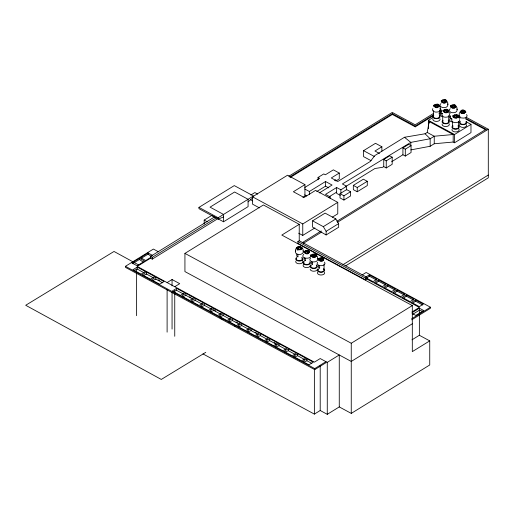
<?xml version="1.0" encoding="UTF-8"?>
<svg xmlns="http://www.w3.org/2000/svg" width="514" height="514" viewBox="0 0 514 514"><rect width="100%" height="100%" fill="white"/><g stroke="black" fill="none" stroke-linecap="round" stroke-linejoin="round"><path stroke-width="0.77" d="M295.338 251.558C295.177 255.355 302.695 255.497 303.401 252.014C303.793 245.094 295.28 244.548 295.338 251.558L295.711 250.98M297.959 248.346C297.902 249.643 300.472 249.688 300.716 248.5C299.791 246.572 297.715 249.065 296.565 247.819C296.34 250.594 302.483 250.524 302.007 247.716L300.651 248.294M303.98 251.642C308.638 258.812 312.923 246.386 303.98 251.642C304.988 252.849 307.668 250.305 308.085 252.528C307.552 253.46 305.335 253.415 305.367 252.168M311.034 255.278C315.699 262.442 319.978 250.016 311.034 255.278C312.049 256.486 314.729 253.942 315.146 256.165C314.613 257.09 312.396 257.045 312.428 255.799M318.32 259.056C322.985 266.226 327.264 253.8 318.32 259.056C319.335 260.264 322.008 257.72 322.432 259.943C321.899 260.874 319.682 260.829 319.714 259.583M433.707 105.447C438.365 112.617 442.65 100.191 433.707 105.447C434.703 106.674 437.375 104.13 437.793 106.353C437.26 107.278 435.043 107.233 435.075 105.987M441.211 100.937C445.876 108.101 450.155 95.681 441.211 100.937C442.213 102.157 444.886 99.613 445.304 101.836C444.771 102.768 442.554 102.723 442.586 101.47M442.972 110.568C447.636 117.738 451.915 105.312 442.972 110.568C443.974 111.789 446.647 109.251 447.064 111.474C446.531 112.399 444.314 112.354 444.347 111.108M450.482 106.057C455.141 113.221 459.426 100.802 450.482 106.057C451.478 107.278 454.158 104.734 454.569 106.957C454.035 107.882 451.819 107.837 451.851 106.591M452.834 115.965C457.499 123.135 461.778 110.709 452.834 115.965C453.836 117.186 456.509 114.641 456.927 116.864C456.393 117.796 454.177 117.751 454.209 116.505M461.713 111.988C461.662 113.286 464.226 113.331 464.47 112.142C463.551 110.214 461.476 112.714 460.345 111.454C457.833 114.795 458.938 118.426 463.21 118.091C465.054 118.336 468.46 116.517 466.545 114.487M465.832 112.187C461.174 105.023 456.888 117.449 465.832 112.187L464.431 112.354M318.044 179.772L318.044 177.465L323.781 173.918L325.375 174.779L333.361 169.851L339.266 173.045L331.279 177.972L337.814 181.5L370.331 161.441L374.815 155.569L404.473 137.27L425.072 133.768L427.23 132.439L429.177 121.542L453.187 134.52L453.187 142.037L454.543 142.776L470.978 132.631L470.978 124.356L466.159 121.754M211.768 215.424L204.186 220.095L204.186 224.091M299.636 247.742L299.951 246.604M307.044 251.564L307.359 250.427M314.105 255.195L314.42 254.057M321.391 258.979L321.706 257.842M436.752 105.383L437.086 104.233M444.257 100.872L444.597 99.722M446.024 110.504L446.358 109.353M453.528 105.993L453.862 104.843M455.879 115.901L456.22 114.75M463.39 111.384L463.724 110.234M299.977 247.819L300.639 246.752M307.385 251.635L308.047 250.575M314.446 255.272L315.108 254.212M321.732 259.05L322.394 257.989M437.093 105.46L437.78 104.381M444.597 100.943L445.285 99.87M446.364 110.581L447.045 109.501M453.868 106.064L454.556 104.991M456.22 115.971L456.907 114.898M463.731 111.461L464.418 110.388M317.466 262.217C315.088 266.997 327.399 266.747 324.54 262.082M432.833 108.621C431.182 110.831 434.754 112.348 436.572 112.091C440.652 112.502 441.584 108.184 439.149 105.344L437.767 105.935M442.098 113.742C439.721 118.522 452.031 118.271 449.172 113.607M451.96 119.139C449.827 123.488 460.371 123.996 459.477 119.563M435.808 107.407L436.116 106.951M443.319 102.89L443.627 102.44M445.079 112.521L445.387 112.071M452.59 108.011L452.898 107.561M454.941 117.918L455.25 117.468M462.446 113.408L462.754 112.958M298.673 249.772L299 249.309M306.081 253.595L306.415 253.132M313.142 257.231L313.469 256.769M320.428 261.009L320.755 260.547M248.082 201.867L252.875 197.768M366.97 277.99L369.27 276.121L369.27 274.932L377.109 279.166L373.08 281.653L366.546 278.125M375.638 283.458L378.516 281.113L378.516 279.931L386.355 284.165L382.326 286.651L374.488 282.417L378.516 279.931M384.89 288.45L387.768 286.112L387.768 284.929L395.6 289.164L391.572 291.644L383.74 287.41L387.768 284.929M394.135 293.449L397.014 291.104L397.014 289.922L404.852 294.156L400.824 296.642L392.985 292.408L397.014 289.922M403.381 298.441L406.259 296.103L406.259 294.92L414.098 299.154L410.069 301.641L402.231 297.407L406.259 294.92M412.633 303.44L415.505 301.101L415.505 299.913L423.343 304.147L419.315 306.633L411.483 302.399L415.505 299.913M440.961 103.61C438.082 105.447 441.886 108.12 444.077 107.58C448.157 107.985 449.095 103.667 446.653 100.834L445.278 101.419M450.225 108.73C447.347 110.568 451.151 113.241 453.348 112.701C457.428 113.106 458.359 108.788 455.924 105.955L454.549 106.539M303.742 254.302C299.122 258.947 313.257 259.93 310.199 254.668M310.803 257.938C307.925 259.776 311.728 262.448 313.925 261.902C317.999 262.313 318.943 257.996 316.476 255.169L315.121 255.747M437.62 105.743L438.84 104.959M445.13 101.232L446.351 100.448M446.891 110.863L448.112 110.08M454.395 106.347L455.616 105.563M456.753 116.26L457.974 115.477M464.258 111.744L465.478 110.96M300.504 248.101L301.705 247.33M307.912 251.924L309.113 251.153M314.973 255.554L316.174 254.783M322.259 259.339L323.46 258.568M218.148 219.048L198.957 208.678L198.957 207.386L234.275 185.599L253.473 195.969L218.148 217.756L218.148 219.048L223.532 217.011M314.748 369.637L314.748 368.583L325.96 361.663L325.96 362.717L314.748 369.637L125.442 267.364L125.442 266.31L153.397 249.065L158.492 251.815M139.455 258.304L131.892 262.969L137.142 265.796L144.697 261.138L139.455 258.304L139.455 259.454L143.535 262.397M152.671 255.458L148.083 252.978L140.489 257.668L145.732 260.495L150.795 257.373M132.528 263.733L139.455 259.454M141.119 258.426L148.083 254.134L148.083 252.978M202.953 353.902L314.375 414.104L320.209 410.506L327.27 414.323L339.266 406.921L339.266 354.968L327.27 362.37L320.209 358.554L314.375 362.152L137.199 266.432L150.518 258.208L150.518 256.435L214.723 216.824M250.851 195.05L254.867 192.57L257.668 194.086M150.518 258.208L152.24 259.14L152.24 257.366L216.445 217.756M137.238 267.074L132.933 269.728L141.087 274.135L145.398 271.482L137.238 267.074L137.238 269.073L144.036 272.748M259.454 207.9L252.535 204.161L252.535 196.817L287.538 175.216L304.93 184.61L304.93 196.065L302.887 197.325M152.24 259.14L217.807 218.688L223.532 221.785L248.082 206.634L248.082 199.291L234.602 192.005L210.053 207.155L223.532 214.434L223.532 221.785M288.804 176.251L392.266 112.418L415.171 124.786L433.379 113.549M289.684 177.054L392.343 113.716L415.241 126.091L433.456 114.853M290.365 177.388L392.343 114.474L392.343 113.716M146.548 272.105L142.243 274.759L150.403 279.166L154.708 276.513L146.548 272.105L146.548 274.103L153.345 277.778M412.312 323.775L351.255 361.445L184.931 271.585L184.931 253.389L263.412 204.97L299.232 224.322L299.232 240.745L297.889 241.574L297.889 243.353L365.422 279.834L366.765 279.006L366.765 277.232L299.232 240.745M304.93 184.61L293.378 191.741L304.037 197.498L315.59 190.373L337.769 202.355L337.769 213.811L332.385 217.133M155.858 277.136L151.553 279.789L159.713 284.197L164.017 281.543L155.858 277.136L155.858 279.134L162.662 282.809M371.063 160.676L363.578 156.635L363.578 150.666L375.496 143.31L381.876 146.753L381.876 151.232M304.808 187.469L319.637 178.319L318.044 177.465M309.364 194.421L309.364 191.491L325.542 181.513L332.076 185.04L319.271 192.943M381.876 146.753L374.95 151.026L379.493 153.48M392.343 114.474L415.241 126.842L433.456 115.605M428.368 128.628L428.368 120.353L432.974 117.513M438.885 113.864L440.858 112.65M167.108 282.584L172.061 279.526L179.701 283.657L174.747 286.716M316.81 191.523L325.542 186.139L325.542 181.513M334.543 180.581L335.854 179.778M335.854 181.012L339.266 178.904L339.266 173.045M453.187 134.52L434.246 136.229L430.16 138.748L410.802 142.384L342.375 183.967L346.622 186.261L340.885 189.801L336.638 187.507L325.497 194.382L330.097 196.868L330.097 198.333M383.74 166.607L383.74 159.507L389.683 155.845L392.182 157.194L392.182 164.294L386.239 167.962L383.74 166.607L382.615 167.301L374.892 168.528L345.768 186.498M402.918 154.772L402.918 147.897L408.675 144.344L411.059 145.629L411.059 152.51L405.302 156.063L402.918 154.772L391.668 161.717M176.604 288.341L172.299 291.001L180.459 295.409L184.764 292.749L176.604 288.341L176.604 290.346L183.402 294.014M458.019 115.965L459.362 115.136M386.239 167.962L386.239 160.856L392.182 157.194M405.302 156.063L405.302 149.182L411.059 145.629M329.429 196.579L336.638 192.133M458.096 117.263L459.432 116.44M328.844 197.646L330.097 196.868M458.764 117.61L460.101 116.781M353.33 185.387L363.379 179.193L367.292 181.301L367.292 185.567L357.243 191.761L353.33 189.653L353.33 185.387L357.243 187.501L367.292 181.301M340.03 193.682L346.642 189.602L350.548 191.716L350.548 195.975L343.937 200.055L340.03 197.941L340.03 193.682L343.937 195.795L350.548 191.716M185.914 293.372L181.609 296.032L189.769 300.439L194.074 297.779L185.914 293.372L185.914 295.377L192.711 299.045M299.232 224.322L281.813 235.071L412.312 305.579L412.312 351.621L429.736 340.878L419.36 335.276L411.99 339.818M298.673 233.195L302.765 235.406L302.765 223.956L337.769 202.355M410.802 149.908L430.16 146.272L434.246 143.753L453.187 142.037M312.583 220.847L325.099 213.124L335.835 218.925L338.649 223.596L338.649 227.239L326.133 234.962L312.583 227.149L312.583 220.847L323.319 226.648L326.133 231.319L326.133 234.962M454.543 142.776L454.543 134.495L470.978 124.356M195.23 298.403L190.925 301.063L199.079 305.47L203.383 302.81L195.23 298.403L195.23 300.407L202.028 304.076M302.765 235.406L314.883 227.933M323.319 226.648L335.835 218.925M302.155 242.724L321.224 230.959M336.888 221.296L486.045 129.271L465.684 118.271M204.54 303.433L200.235 306.093L208.395 310.501L212.7 307.841L204.54 303.433L204.54 305.438L211.338 309.107M303.331 243.347L321.758 231.981M337.454 222.292L488.3 129.226L466.217 117.295M326.133 231.319L338.649 223.596M213.85 308.464L209.545 311.124L217.705 315.532L222.009 312.872L213.85 308.464L213.85 310.469L220.647 314.138M223.166 313.495L218.861 316.155L227.015 320.563L231.319 317.903L223.166 313.495L223.166 315.5L229.964 319.168M232.476 318.526L228.171 321.186L236.331 325.593L240.636 322.933L232.476 318.526L232.476 320.53L239.273 324.199M241.786 323.557L237.481 326.217L245.641 330.624L249.945 327.964L241.786 323.557L241.786 325.561L248.583 329.23M342.915 264.723L488.3 175.03M345.646 265.834L488.3 177.825L488.3 129.226M251.102 328.587L246.791 331.247L254.95 335.655L259.255 332.995L251.102 328.587L251.102 330.592L257.899 334.267M260.412 333.618L256.107 336.278L264.26 340.686L268.571 338.026L260.412 333.618L260.412 335.623L267.209 339.298M362.132 274.958L366.141 272.484L430.424 307.211L430.424 308.265L411.675 319.83M365.91 277.007L369.27 274.932M365.422 279.834L365.422 278.061L366.765 277.232M269.721 338.649L265.417 341.309L273.577 345.716L277.881 343.056L269.721 338.649L269.721 340.654L276.519 344.329M279.038 343.68L274.727 346.34L282.886 350.747L287.191 348.087L279.038 343.68L279.038 345.684L285.835 349.359M288.348 348.717L284.043 351.37L292.196 355.778L296.501 353.118L288.348 348.717L288.348 350.715L295.145 354.39M297.657 353.748L293.353 356.401L301.512 360.809L305.817 358.149L297.657 353.748L297.657 355.746L304.455 359.421M306.967 358.778L302.662 361.432L308.953 364.831L313.257 362.171L306.967 358.778L306.967 360.777L311.863 363.417M339.266 406.921L351.255 413.397L351.255 343.249L412.312 305.579M411.99 311.972L419.36 307.423L366.765 279.006M412.144 312.692L419.405 308.214L423.709 310.54L415.787 315.429L412.099 313.431M412.806 314.26L419.405 310.186L422.996 311.465M411.675 318.776L430.424 307.211M351.255 413.397L429.736 364.979L429.736 340.878M205.786 352.328L161.287 379.441L25.7 305.277L114.018 251.462L138.607 264.909M297.985 249.624L298.66 249.239M305.393 253.447L306.068 253.061M312.454 257.077L313.129 256.692M319.74 260.861L320.415 260.476M442.631 102.742L443.286 102.363M435.12 107.253L435.776 106.88M451.896 107.863L452.558 107.484M444.392 112.373L445.047 112.001M461.758 113.253L462.414 112.881M454.254 117.77L454.909 117.398M447.039 111.056L448.414 110.465M464.405 111.936L465.787 111.345M456.901 116.453L458.276 115.862M308.066 252.117L309.422 251.539M322.406 259.531L323.762 258.953M133.646 270.589L137.238 269.073M142.963 275.62L146.548 274.103M152.272 280.65L155.858 279.134M173.732 291.554L176.604 290.346M182.329 296.886L185.914 295.377M191.638 301.917L195.23 300.407M200.955 306.948L204.54 305.438M210.265 311.979L213.85 310.469M219.574 317.009L223.166 315.5M228.891 322.04L232.476 320.53M238.2 327.071L241.786 325.561M247.51 332.102L251.102 330.592M257.54 336.831L260.412 335.623M266.136 342.163L269.721 340.654M275.446 347.194L279.038 345.684M284.756 352.225L288.348 350.715M294.072 357.256L297.657 355.746M303.382 362.286L306.967 360.777M297.156 250.087L298.133 249.836M445.304 101.836L446.705 101.676M437.793 106.353L439.194 106.186M454.569 106.957L455.969 106.796M447.064 111.474L448.465 111.307M456.927 116.864L458.327 116.704M300.677 248.712L302.059 248.558M308.085 252.528L309.467 252.38M315.146 256.165L316.528 256.011M322.432 259.943L323.814 259.795M296.919 249.052L298.133 248.949M304.327 252.869L305.541 252.772M311.388 256.505L312.602 256.409M318.674 260.283L319.888 260.187M441.565 102.164L442.76 102.08M434.054 106.681L435.249 106.597M450.836 107.285L452.024 107.201M443.325 111.801L444.52 111.711M460.692 112.682L461.887 112.598M453.187 117.192L454.382 117.108M445.175 102.035L446.441 102.074M437.665 106.546L438.937 106.584M454.44 107.156L455.712 107.195M446.936 111.666L448.202 111.705M464.303 112.553L465.575 112.585M456.798 117.063L458.064 117.102M300.549 248.904L301.795 248.956M307.957 252.727L309.21 252.779M315.018 256.364L316.264 256.409M322.304 260.142L323.55 260.193M296.617 248.66L297.985 248.763M304.025 252.483L305.393 252.58M311.086 256.12L312.454 256.216M318.372 259.898L319.74 260M441.263 101.778L442.605 101.888M450.527 106.899L451.877 107.008M433.752 106.289L435.101 106.404M460.39 112.296L461.739 112.405M443.023 111.409L444.372 111.525M452.885 116.806L454.228 116.916M444.681 102.337L445.445 102.684M453.952 107.458L454.717 107.805M463.808 112.855L464.579 113.202M437.17 106.854L437.941 107.201M446.441 111.975L447.206 112.322M456.303 117.365L457.068 117.719M300.054 249.213L300.799 249.573M307.468 253.029L308.214 253.396M314.523 256.666L315.268 257.026M321.809 260.45L322.554 260.81M465.684 119.023L485.344 129.644M448.247 112.078L450.315 113.189M458.584 117.655L459.959 118.4M440.125 109.392L441.513 110.137M441.584 111.442L440.202 110.69L440.202 111.448M428.368 120.353L454.543 134.495M427.23 132.439L434.246 136.229L434.246 143.753M402.918 147.897L405.302 149.182M383.74 159.507L386.239 160.856M363.578 150.666L374.468 156.545M325.542 186.139L328.812 187.899M340.281 195.333L336.638 193.367L336.638 187.507M304.77 189.011L309.364 191.491M304.77 194.87L306.742 195.93M252.535 196.817L302.765 223.956M250.562 199.721L252.657 200.852M369.27 276.121L376.454 280.001M378.516 281.113L385.699 284.994M387.768 286.112L394.951 289.992M397.014 291.104L404.197 294.985M406.259 296.103L413.442 299.983M415.505 301.101L422.694 304.982M297.889 241.574L365.422 278.061M198.957 207.386L218.148 217.756M212.417 215.777L214.865 217.094M204.186 220.095L207.277 221.765M184.931 253.389L351.255 343.249M150.518 256.435L152.24 257.366M158.1 279.828L159.481 280.573M189.557 296.822L190.964 297.58M214.235 310.154L215.649 310.919M236.099 321.97L237.507 322.728M255.137 332.256L256.55 333.014M274.18 342.542L275.588 343.301M125.442 266.31L314.748 368.583M220.898 318.417L222.26 319.149M234.288 325.651L235.65 326.384M318.577 258.658L319.843 259.384M311.298 254.88L312.557 255.599M304.237 251.243L305.496 251.969M296.829 247.42L298.088 248.146M460.602 111.056L461.842 111.789M450.739 105.659L451.979 106.398M441.468 100.538L442.715 101.277M453.091 115.566L454.337 116.305M443.235 110.169L444.475 110.908M433.964 105.055L435.204 105.788M148.083 254.134L150.994 256.235M404.473 137.27L410.802 142.384L410.802 145.398M425.072 133.768L430.16 138.748L430.16 146.272M463.48 112.939L463.904 113.376M453.618 107.548L454.048 107.985M444.347 102.427L444.777 102.864M455.969 117.455L456.4 117.892M446.107 112.058L446.537 112.495M436.842 106.938L437.266 107.375M321.475 260.534L321.886 260.983M314.195 256.749L314.6 257.199M307.134 253.119L307.539 253.569M299.726 249.296L300.131 249.746M456.683 109.097L457.119 109.655M447.411 103.976L447.855 104.535M439.907 108.486L440.344 109.045M317.254 258.298L317.697 258.863M302.785 250.845L303.228 251.404M319.579 258.047L320.338 259.082M312.294 254.263L313.052 255.297M305.232 250.626L305.991 251.667M297.824 246.81L298.583 247.844M461.598 110.439L462.337 111.487M451.735 105.042L452.474 106.09M454.093 114.95L454.826 116.003M442.47 99.922L443.203 100.969M444.231 109.559L444.97 110.606M434.96 104.438L435.699 105.486M320.248 257.867L320.665 258.992M312.962 254.089L313.379 255.214M305.901 250.453L306.325 251.577M298.493 246.63L298.91 247.754M462.266 110.266L462.671 111.403M452.41 104.869L452.808 106.006M454.761 114.776L455.16 115.913M443.139 99.748L443.537 100.885M444.899 109.379L445.297 110.516M435.628 104.265L436.033 105.396M486.045 129.271L486.045 130.023M458.559 121.754L458.559 127.074M452.583 121.869L452.583 127.183M448.696 115.599L448.696 121.677M442.721 115.714L442.721 121.792M439.425 110.478L439.425 116.556M433.456 110.594L433.456 116.672M429.177 121.542L429.177 123.052M419.405 308.214L419.405 310.186M419.36 310.308L419.36 313.431M419.36 314.992L419.36 335.276M415.241 126.091L415.241 126.842M357.243 187.501L357.243 191.761M346.622 186.261L346.622 189.923M343.937 195.795L343.937 200.055M340.885 189.801L340.885 193.463M327.27 362.37L327.27 414.323M324.058 264.08L324.058 270.152M320.209 365.409L320.209 410.506M314.375 369.007L314.375 414.104M174.747 290.404L174.747 336.291M172.061 279.526L172.061 285.919M172.061 292.312L172.061 329.082M167.108 289.44L167.108 332.16M136.621 269.015L136.621 315.692M324.533 272.311A3.617 2.088 0 0 1 320.717 274.996A3.617 2.088 0 0 1 317.883 271.938M317.401 269.066A3.617 2.088 0 0 1 313.906 271.225A3.617 2.088 0 0 1 310.173 269.207M310.25 265.976A3.617 2.088 0 0 1 305.457 267.46A3.617 2.088 0 0 1 303.543 264.517M310.186 264.896A3.617 2.088 0 0 1 310.34 265.436M302.386 260.579A3.617 2.088 0 0 1 299.906 263.74A3.617 2.088 0 0 1 295.801 261.208M451.806 118.74A2.988 1.728 0 0 1 450.579 116.408M451.517 119.062A3.617 2.088 0 0 1 450.579 115.791M452.397 121.959A3.617 2.088 0 0 1 450.026 118.946M458.642 128.731A3.617 2.088 0 0 1 456.162 131.892A3.617 2.088 0 0 1 452.05 129.361M442.541 113.62A2.988 1.728 0 0 1 441.314 111.287M442.246 116.646A3.617 2.088 0 0 1 440.761 113.825M466.539 124.716A3.617 2.088 0 0 1 462.728 127.401A3.617 2.088 0 0 1 459.889 124.337M449.165 123.835A3.617 2.088 0 0 1 445.831 126.528A3.617 2.088 0 0 1 442.188 123.97M439.9 118.715A3.617 2.088 0 0 1 436.559 121.407A3.617 2.088 0 0 1 432.916 118.85M466.147 121.51A3.617 2.088 0 0 1 465.247 124.285A3.617 2.088 0 0 1 460.39 124.009A3.617 2.088 0 0 1 460.441 121.188M465.935 122.114A2.988 1.728 0 0 1 463.178 124.343A2.988 1.728 0 0 1 460.165 122.223M442.246 113.941A3.617 2.088 0 0 1 441.308 110.677M458.038 125.602A3.617 2.088 0 0 1 458.212 128.558A3.617 2.088 0 0 1 453.097 128.654A3.617 2.088 0 0 1 452.93 125.705M439.297 116.113A2.988 1.728 0 0 1 436.54 118.336A2.988 1.728 0 0 1 433.527 116.222M448.568 121.233A2.988 1.728 0 0 1 445.805 123.456A2.988 1.728 0 0 1 442.798 121.343M439.509 115.509A3.617 2.088 0 0 1 438.609 118.284A3.617 2.088 0 0 1 433.752 118.008A3.617 2.088 0 0 1 433.803 115.187M448.176 120.212A3.617 2.088 0 0 1 448.349 123.161A3.617 2.088 0 0 1 443.241 123.257A3.617 2.088 0 0 1 443.068 120.308M458.109 126.219A2.988 1.728 0 0 1 455.667 128.853A2.988 1.728 0 0 1 452.937 126.315M316.258 264.903A3.617 2.088 0 0 1 316.425 267.852A3.617 2.088 0 0 1 311.317 267.955A3.617 2.088 0 0 1 311.15 265.006M316.322 265.52A2.988 1.728 0 0 1 313.887 268.154A2.988 1.728 0 0 1 311.15 265.616M309.717 262.738A2.988 1.728 0 0 1 306.048 264.479A2.988 1.728 0 0 1 304.089 261.986M309.794 261.69A3.617 2.088 0 0 1 308.901 264.466A3.617 2.088 0 0 1 304.037 264.19A3.617 2.088 0 0 1 304.089 261.369M301.853 258.06A2.988 1.728 0 0 1 299.418 260.701A2.988 1.728 0 0 1 296.681 258.163M301.789 257.45A3.617 2.088 0 0 1 301.956 260.399A3.617 2.088 0 0 1 296.848 260.495A3.617 2.088 0 0 1 296.681 257.546M323.608 269.297A2.988 1.728 0 0 1 321.173 271.938A2.988 1.728 0 0 1 318.436 269.4M323.544 268.687A3.617 2.088 0 0 1 323.711 271.636A3.617 2.088 0 0 1 318.603 271.733A3.617 2.088 0 0 1 318.436 268.783M297.908 256.891L296.784 256.28L296.784 254.199L297.908 254.809L297.908 256.891M305.322 260.707L304.192 260.097L304.192 258.022L305.322 258.632L305.322 260.707M312.377 264.344L311.253 263.733L311.253 261.652L312.377 262.262L312.377 264.344M319.663 268.122L318.532 267.511L318.532 265.436L319.663 266.046L319.663 268.122"/></g></svg>
